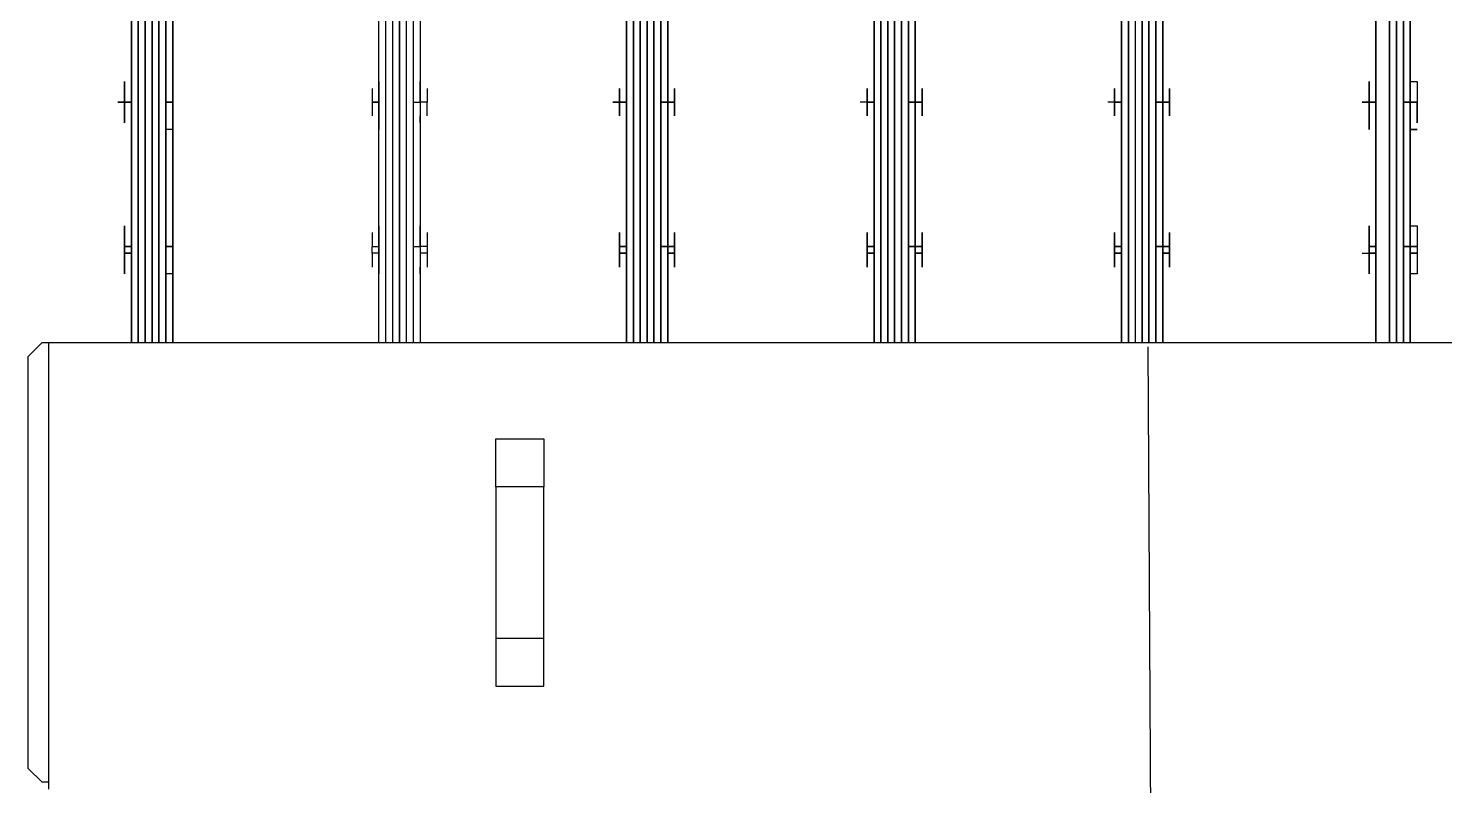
# Model space of a CAD drawing. Header units: metres. Extents: x 532315 to 532639, y 2674519 to 2674914.
# Drawn here: x 532481.5346 to 532481.8195, y 2674750.3582 to 2674750.5107 of the extents above; entities that cross this region are included whole.
import ezdxf

# ---------------------------------------------------------------- set-up
doc = ezdxf.new("R2010")
doc.units = ezdxf.units.M
doc.header["$MEASUREMENT"] = 0
doc.linetypes.add('PDF_IMPORT', pattern=[1, 0.8, -0.2])
doc.layers.add('IDT', color=7, linetype='Continuous')

# ---------------------------------------------------------------- blocks, each defined once
blk = doc.blocks.new('IDT')
at = {"layer": 'IDT', "color": 0, "linetype": 'PDF_IMPORT', "lineweight": 25, "ltscale": 0.12}
blk.add_line((17.56062, 8.51642), (17.55785, 9.00329), dxfattribs=at)
at = {"layer": 'IDT', "color": 0, "lineweight": 25}
for p, q in [((17.78054, 8.8055), (17.78054, 8.71559)), ((17.78054, 8.80411), (17.78192, 8.80411)), ((17.78192, 8.80411), (17.78469, 8.80135)), ((17.78469, 8.80135), (17.78469, 8.79997)), ((17.78469, 8.79997), (17.78469, 8.71974)), ((17.69064, 8.78475), (17.68095, 8.78475)), ((17.68095, 8.78475), (17.68095, 8.77507)), ((17.69064, 8.77507), (17.69064, 8.78475)), ((17.69064, 8.77507), (17.68096, 8.77507)), ((17.68096, 8.77507), (17.68096, 8.74464)), ((17.69064, 8.74464), (17.69064, 8.77507)), ((17.68095, 8.73496), (17.68095, 8.74464)), ((17.68096, 8.74464), (17.69064, 8.74464)), ((17.69064, 8.74464), (17.69064, 8.73496)), ((17.69064, 8.73496), (17.68095, 8.73496)), ((17.78469, 8.71974), (17.78469, 8.71836)), ((17.78331, 8.71698), (17.78192, 8.71559)), ((17.78469, 8.71836), (17.78331, 8.71698)), ((17.78054, 8.71559), (17.3158, 8.71559)), ((17.50668, 8.71559), (17.50668, 8.5178)), ((17.50668, 8.5178), (17.50668, 8.71559)), ((17.50806, 8.5178), (17.50806, 8.71559)), ((17.50806, 8.71559), (17.50806, 8.5178)), ((17.50944, 8.51642), (17.50944, 8.71559)), ((17.50944, 8.71559), (17.50944, 8.51642)), ((17.50944, 8.71559), (17.50944, 8.51642)), ((17.50944, 8.51642), (17.50944, 8.71559)), ((17.51083, 8.51642), (17.51083, 8.71559)), ((17.51083, 8.71559), (17.51083, 8.51642)), ((17.51083, 8.51642), (17.51083, 8.71559)), ((17.51083, 8.71559), (17.51083, 8.51642)), ((17.51359, 8.5178), (17.51359, 8.71559)), ((17.51359, 8.71559), (17.51359, 8.5178)), ((17.51359, 8.5178), (17.51359, 8.71559)), ((17.51359, 8.71559), (17.51359, 8.5178)), ((17.55647, 8.71559), (17.55647, 8.5178)), ((17.55647, 8.5178), (17.55647, 8.71559)), ((17.55785, 8.5178), (17.55785, 8.71559)), ((17.55785, 8.71559), (17.55785, 8.5178)), ((17.55924, 8.51642), (17.55924, 8.71559)), ((17.55924, 8.71559), (17.55924, 8.51642)), ((17.56062, 8.51642), (17.56062, 8.71559)), ((17.56062, 8.71559), (17.56062, 8.51642)), ((17.56062, 8.51642), (17.56062, 8.71559)), ((17.56062, 8.71559), (17.56062, 8.51642)), ((17.562, 8.51642), (17.562, 8.71559)), ((17.56339, 8.5178), (17.56339, 8.71559)), ((17.56339, 8.71559), (17.56339, 8.5178)), ((17.56477, 8.5178), (17.56477, 8.71559)), ((17.56477, 8.71559), (17.56477, 8.5178)), ((17.60626, 8.71559), (17.60626, 8.5178)), ((17.60626, 8.5178), (17.60626, 8.71559)), ((17.60765, 8.5178), (17.60765, 8.71559)), ((17.60765, 8.71559), (17.60765, 8.5178)), ((17.60903, 8.51642), (17.60903, 8.71559)), ((17.60903, 8.71559), (17.60903, 8.51642)), ((17.61041, 8.71559), (17.61041, 8.51642)), ((17.61041, 8.51642), (17.61041, 8.71559)), ((17.61041, 8.71559), (17.61041, 8.51642)), ((17.61041, 8.51642), (17.61041, 8.71559)), ((17.6118, 8.51642), (17.6118, 8.71559)), ((17.6118, 8.71559), (17.6118, 8.51642)), ((17.61318, 8.5178), (17.61318, 8.71559)), ((17.61318, 8.71559), (17.61318, 8.5178)), ((17.61456, 8.5178), (17.61456, 8.71559)), ((17.61456, 8.71559), (17.61456, 8.5178)), ((17.65606, 8.71559), (17.65606, 8.5178)), ((17.65606, 8.5178), (17.65606, 8.71559)), ((17.65606, 8.71559), (17.65606, 8.5178)), ((17.65606, 8.5178), (17.65606, 8.71559)), ((17.65744, 8.5178), (17.65744, 8.71559)), ((17.65744, 8.71559), (17.65744, 8.5178)), ((17.65744, 8.5178), (17.65744, 8.71559)), ((17.65744, 8.71559), (17.65744, 8.5178)), ((17.65882, 8.51642), (17.65882, 8.71559)), ((17.65882, 8.71559), (17.65882, 8.51642)), ((17.65882, 8.51642), (17.65882, 8.71559)), ((17.65882, 8.71559), (17.65882, 8.51642)), ((17.66021, 8.71559), (17.66021, 8.51642)), ((17.66021, 8.51642), (17.66021, 8.71559)), ((17.66021, 8.71559), (17.66021, 8.51642)), ((17.66021, 8.51642), (17.66021, 8.71559)), ((17.66021, 8.71559), (17.66021, 8.51642)), ((17.66021, 8.51642), (17.66021, 8.71559)), ((17.66021, 8.71559), (17.66021, 8.51642)), ((17.66021, 8.51642), (17.66021, 8.71559)), ((17.66159, 8.51642), (17.66159, 8.71559)), ((17.66159, 8.71559), (17.66159, 8.51642)), ((17.66159, 8.51642), (17.66159, 8.71559)), ((17.66159, 8.51642), (17.66159, 8.71559)), ((17.66297, 8.5178), (17.66297, 8.71559)), ((17.66297, 8.71559), (17.66297, 8.5178)), ((17.66297, 8.71559), (17.66297, 8.5178)), ((17.66297, 8.71559), (17.66297, 8.5178)), ((17.66436, 8.71559), (17.66436, 8.5178)), ((17.66436, 8.5178), (17.66436, 8.71559)), ((17.66436, 8.71559), (17.66436, 8.5178)), ((17.66436, 8.5178), (17.66436, 8.71559)), ((17.70585, 8.5178), (17.70585, 8.71559)), ((17.70723, 8.71559), (17.70723, 8.5178)), ((17.70862, 8.71559), (17.70862, 8.51642)), ((17.71, 8.71559), (17.71, 8.51642)), ((17.71, 8.51642), (17.71, 8.71559)), ((17.71138, 8.71559), (17.71138, 8.51642)), ((17.71277, 8.71559), (17.71277, 8.5178)), ((17.71415, 8.71559), (17.71415, 8.5178)), ((17.75564, 8.71559), (17.75564, 8.5178)), ((17.75564, 8.5178), (17.75564, 8.71559)), ((17.75703, 8.5178), (17.75703, 8.71559)), ((17.75703, 8.71559), (17.75703, 8.5178)), ((17.75841, 8.51642), (17.75841, 8.71559)), ((17.75841, 8.71559), (17.75841, 8.51642)), ((17.75979, 8.51642), (17.75979, 8.71559)), ((17.75979, 8.71559), (17.75979, 8.51642)), ((17.76118, 8.71559), (17.76118, 8.51642)), ((17.76118, 8.51642), (17.76118, 8.71559)), ((17.76118, 8.51642), (17.76118, 8.71559)), ((17.76118, 8.71559), (17.76118, 8.51642)), ((17.76256, 8.5178), (17.76256, 8.71559)), ((17.76256, 8.71559), (17.76256, 8.5178)), ((17.76394, 8.5178), (17.76394, 8.71559)), ((17.76394, 8.71559), (17.76394, 8.5178)), ((17.78192, 8.71559), (17.78054, 8.71559)), ((17.50529, 8.70038), (17.50529, 8.70176)), ((17.50529, 8.70176), (17.50668, 8.70176)), ((17.50529, 8.70038), (17.50529, 8.70176)), ((17.50529, 8.70176), (17.50668, 8.70176)), ((17.50668, 8.70176), (17.50668, 8.69623)), ((17.50668, 8.70176), (17.50668, 8.69623)), ((17.51498, 8.70038), (17.51498, 8.70176)), ((17.51498, 8.70176), (17.51498, 8.69761)), ((17.51498, 8.69761), (17.51498, 8.70176)), ((17.51498, 8.70176), (17.51498, 8.70038)), ((17.55647, 8.70038), (17.55647, 8.70176)), ((17.55647, 8.70176), (17.55647, 8.70038)), ((17.55647, 8.69623), (17.55647, 8.70176)), ((17.55647, 8.70176), (17.55647, 8.69623)), ((17.56477, 8.69761), (17.56477, 8.70176)), ((17.56477, 8.70176), (17.56477, 8.70038)), ((17.56477, 8.70038), (17.56477, 8.70176)), ((17.56477, 8.70176), (17.56477, 8.69761)), ((17.60626, 8.70038), (17.60626, 8.70176)), ((17.60626, 8.70176), (17.60626, 8.70038)), ((17.60626, 8.69623), (17.60626, 8.70176)), ((17.60626, 8.70176), (17.60626, 8.69623)), ((17.61456, 8.69761), (17.61456, 8.70176)), ((17.61456, 8.70176), (17.61456, 8.70038)), ((17.61456, 8.70038), (17.61456, 8.70176)), ((17.61456, 8.70176), (17.61456, 8.69761)), ((17.65606, 8.70038), (17.65606, 8.70176)), ((17.65606, 8.70176), (17.65606, 8.70038)), ((17.65606, 8.69623), (17.65606, 8.70176)), ((17.65606, 8.70176), (17.65606, 8.69623)), ((17.65606, 8.69623), (17.65606, 8.70176)), ((17.65606, 8.70176), (17.65606, 8.70038)), ((17.65606, 8.70038), (17.65606, 8.70176)), ((17.65606, 8.70176), (17.65606, 8.69623)), ((17.66436, 8.70038), (17.66436, 8.70176)), ((17.66436, 8.70176), (17.66436, 8.69761)), ((17.66436, 8.69761), (17.66436, 8.70176)), ((17.66436, 8.70176), (17.66436, 8.70038)), ((17.66436, 8.70038), (17.66436, 8.70176)), ((17.66436, 8.70176), (17.66436, 8.69761)), ((17.66436, 8.69761), (17.66436, 8.70176)), ((17.66436, 8.70176), (17.66436, 8.70038)), ((17.70585, 8.69623), (17.70585, 8.70176)), ((17.70585, 8.70176), (17.70585, 8.70038)), ((17.71415, 8.69623), (17.71415, 8.70176)), ((17.71415, 8.70176), (17.71415, 8.70038)), ((17.75564, 8.70176), (17.75703, 8.70176)), ((17.75564, 8.69761), (17.75564, 8.70176)), ((17.75564, 8.70176), (17.75564, 8.70038)), ((17.75564, 8.69761), (17.75564, 8.70176)), ((17.75564, 8.70176), (17.75564, 8.70038)), ((17.76394, 8.70176), (17.76394, 8.69623)), ((17.76394, 8.69761), (17.76394, 8.70176)), ((17.76533, 8.70176), (17.76533, 8.70038)), ((17.76533, 8.70038), (17.76533, 8.70176)), ((17.50529, 8.69761), (17.50529, 8.70038)), ((17.50529, 8.69761), (17.50529, 8.70038)), ((17.51498, 8.69761), (17.51498, 8.70038)), ((17.51498, 8.70038), (17.51498, 8.69623)), ((17.55509, 8.69761), (17.55509, 8.70038)), ((17.55509, 8.70038), (17.55509, 8.69761)), ((17.56615, 8.70038), (17.56615, 8.69761)), ((17.56615, 8.69761), (17.56615, 8.70038)), ((17.60488, 8.69761), (17.60488, 8.70038)), ((17.60488, 8.70038), (17.60488, 8.69761)), ((17.61595, 8.70038), (17.61595, 8.69761)), ((17.61595, 8.69761), (17.61595, 8.70038)), ((17.65467, 8.70038), (17.65467, 8.69761)), ((17.65467, 8.69761), (17.65467, 8.70038)), ((17.65467, 8.70038), (17.65467, 8.69761)), ((17.65467, 8.69761), (17.65467, 8.70038)), ((17.66574, 8.70038), (17.66574, 8.69761)), ((17.66574, 8.69761), (17.66574, 8.70038)), ((17.66574, 8.69761), (17.66574, 8.70038)), ((17.66574, 8.70038), (17.66574, 8.69761)), ((17.70447, 8.69761), (17.70447, 8.70038)), ((17.71553, 8.69761), (17.71553, 8.70038)), ((17.75564, 8.70038), (17.75564, 8.69623)), ((17.75564, 8.70038), (17.75564, 8.69623)), ((17.76533, 8.70038), (17.76533, 8.69761)), ((17.76533, 8.69761), (17.76533, 8.70038)), ((17.50529, 8.69623), (17.50529, 8.69761)), ((17.50529, 8.69761), (17.50668, 8.69761)), ((17.50668, 8.69761), (17.50529, 8.69761)), ((17.50529, 8.69623), (17.50529, 8.69761)), ((17.50529, 8.69346), (17.50529, 8.69623)), ((17.50529, 8.69623), (17.50668, 8.69623)), ((17.50668, 8.69623), (17.50529, 8.69623)), ((17.50529, 8.69346), (17.50529, 8.69623)), ((17.50668, 8.69623), (17.50668, 8.69208)), ((17.50668, 8.69623), (17.50806, 8.69623)), ((17.50806, 8.69623), (17.50668, 8.69623)), ((17.50668, 8.69623), (17.50668, 8.69208)), ((17.51498, 8.69761), (17.51359, 8.69761)), ((17.51359, 8.69761), (17.51498, 8.69761)), ((17.51498, 8.69623), (17.51359, 8.69623)), ((17.51359, 8.69623), (17.51498, 8.69623)), ((17.51636, 8.69761), (17.51498, 8.69761)), ((17.51498, 8.69623), (17.51498, 8.69761)), ((17.51498, 8.69761), (17.51498, 8.69623)), ((17.51498, 8.69623), (17.51498, 8.69761)), ((17.51498, 8.69208), (17.51498, 8.69623)), ((17.51498, 8.69623), (17.51498, 8.69208)), ((17.51498, 8.69623), (17.51498, 8.69346)), ((17.51498, 8.69346), (17.51498, 8.69623)), ((17.55647, 8.69761), (17.55509, 8.69761)), ((17.55509, 8.69761), (17.55509, 8.69623)), ((17.55509, 8.69623), (17.55509, 8.69761)), ((17.55509, 8.69761), (17.55647, 8.69761)), ((17.55509, 8.69623), (17.55509, 8.69346)), ((17.55509, 8.69346), (17.55509, 8.69623)), ((17.55509, 8.69623), (17.55647, 8.69623)), ((17.55647, 8.69623), (17.55509, 8.69623)), ((17.55785, 8.69623), (17.55647, 8.69623)), ((17.55647, 8.69623), (17.55647, 8.69208)), ((17.55647, 8.69208), (17.55647, 8.69623)), ((17.55647, 8.69623), (17.55785, 8.69623)), ((17.56477, 8.69623), (17.56477, 8.69761)), ((17.56477, 8.69761), (17.56615, 8.69761)), ((17.56615, 8.69761), (17.56477, 8.69761)), ((17.56477, 8.69761), (17.56477, 8.69208)), ((17.56477, 8.69623), (17.56615, 8.69623)), ((17.56615, 8.69623), (17.56477, 8.69623)), ((17.56477, 8.69208), (17.56477, 8.69623)), ((17.56615, 8.69761), (17.56615, 8.69623)), ((17.56615, 8.69623), (17.56615, 8.69761)), ((17.56615, 8.69623), (17.56615, 8.69346)), ((17.56615, 8.69346), (17.56615, 8.69623)), ((17.60626, 8.69761), (17.60488, 8.69761)), ((17.60488, 8.69761), (17.60488, 8.69623)), ((17.60488, 8.69623), (17.60488, 8.69761)), ((17.60488, 8.69761), (17.60626, 8.69761)), ((17.60488, 8.69623), (17.60488, 8.69346)), ((17.60488, 8.69346), (17.60488, 8.69623)), ((17.60488, 8.69623), (17.60626, 8.69623)), ((17.60626, 8.69623), (17.60488, 8.69623)), ((17.60765, 8.69623), (17.60626, 8.69623)), ((17.60626, 8.69623), (17.60626, 8.69208)), ((17.60626, 8.69208), (17.60626, 8.69623)), ((17.60626, 8.69623), (17.60765, 8.69623)), ((17.61456, 8.69623), (17.61456, 8.69761)), ((17.61456, 8.69761), (17.61595, 8.69761)), ((17.61595, 8.69761), (17.61456, 8.69761)), ((17.61456, 8.69761), (17.61456, 8.69208)), ((17.61456, 8.69623), (17.61595, 8.69623)), ((17.61595, 8.69623), (17.61456, 8.69623)), ((17.61456, 8.69208), (17.61456, 8.69623)), ((17.61595, 8.69761), (17.61595, 8.69623)), ((17.61595, 8.69623), (17.61595, 8.69761)), ((17.61595, 8.69623), (17.61595, 8.69346)), ((17.61595, 8.69346), (17.61595, 8.69623)), ((17.65467, 8.69761), (17.65467, 8.69623)), ((17.65467, 8.69623), (17.65467, 8.69761)), ((17.65467, 8.69761), (17.65606, 8.69761)), ((17.65606, 8.69761), (17.65467, 8.69761)), ((17.65467, 8.69761), (17.65467, 8.69623)), ((17.65467, 8.69623), (17.65467, 8.69761)), ((17.65467, 8.69761), (17.65606, 8.69761)), ((17.65606, 8.69761), (17.65467, 8.69761)), ((17.65467, 8.69623), (17.65467, 8.69346)), ((17.65467, 8.69346), (17.65467, 8.69623)), ((17.65467, 8.69623), (17.65467, 8.69346)), ((17.65467, 8.69346), (17.65467, 8.69623)), ((17.65467, 8.69623), (17.65606, 8.69623)), ((17.65606, 8.69623), (17.65467, 8.69623)), ((17.65467, 8.69623), (17.65606, 8.69623)), ((17.65606, 8.69623), (17.65467, 8.69623)), ((17.65744, 8.69623), (17.65606, 8.69623)), ((17.65606, 8.69623), (17.65606, 8.69208)), ((17.65606, 8.69208), (17.65606, 8.69623)), ((17.65606, 8.69623), (17.65744, 8.69623)), ((17.65744, 8.69623), (17.65606, 8.69623)), ((17.65606, 8.69623), (17.65606, 8.69208)), ((17.65606, 8.69208), (17.65606, 8.69623)), ((17.65606, 8.69623), (17.65744, 8.69623)), ((17.66436, 8.69761), (17.66436, 8.69208)), ((17.66436, 8.69208), (17.66436, 8.69761)), ((17.66436, 8.69761), (17.66574, 8.69761)), ((17.66574, 8.69761), (17.66436, 8.69761)), ((17.66436, 8.69761), (17.66436, 8.69623)), ((17.66436, 8.69623), (17.66436, 8.69761)), ((17.66436, 8.69761), (17.66574, 8.69761)), ((17.66574, 8.69761), (17.66436, 8.69761)), ((17.66436, 8.69623), (17.66574, 8.69623)), ((17.66574, 8.69623), (17.66436, 8.69623)), ((17.66436, 8.69623), (17.66574, 8.69623)), ((17.66574, 8.69623), (17.66436, 8.69623)), ((17.66436, 8.69623), (17.66436, 8.69208)), ((17.66436, 8.69208), (17.66436, 8.69623)), ((17.66574, 8.69761), (17.66574, 8.69623)), ((17.66574, 8.69623), (17.66574, 8.69761)), ((17.66574, 8.69761), (17.66574, 8.69623)), ((17.66574, 8.69623), (17.66574, 8.69761)), ((17.66574, 8.69623), (17.66574, 8.69346)), ((17.66574, 8.69346), (17.66574, 8.69623)), ((17.66574, 8.69623), (17.66574, 8.69346)), ((17.66574, 8.69346), (17.66574, 8.69623)), ((17.70447, 8.69623), (17.70447, 8.69761)), ((17.70447, 8.69761), (17.70585, 8.69761)), ((17.70447, 8.69346), (17.70447, 8.69623)), ((17.70447, 8.69623), (17.70585, 8.69623)), ((17.70723, 8.69623), (17.70585, 8.69623)), ((17.70585, 8.69623), (17.70585, 8.69208)), ((17.71415, 8.69761), (17.71553, 8.69761)), ((17.71415, 8.69208), (17.71415, 8.69623)), ((17.71553, 8.69623), (17.71415, 8.69623)), ((17.71553, 8.69761), (17.71553, 8.69623)), ((17.71553, 8.69346), (17.71553, 8.69623)), ((17.75564, 8.69623), (17.75564, 8.69761)), ((17.75564, 8.69623), (17.75564, 8.69761)), ((17.75564, 8.69208), (17.75564, 8.69623)), ((17.75564, 8.69623), (17.75703, 8.69623)), ((17.75703, 8.69623), (17.75564, 8.69623)), ((17.75564, 8.69623), (17.75564, 8.69208)), ((17.75564, 8.69346), (17.75564, 8.69623)), ((17.75564, 8.69623), (17.75703, 8.69623)), ((17.75564, 8.69346), (17.75564, 8.69623)), ((17.75564, 8.69623), (17.75703, 8.69623)), ((17.76394, 8.69623), (17.76394, 8.69761)), ((17.76394, 8.69761), (17.76533, 8.69761)), ((17.76533, 8.69761), (17.76394, 8.69761)), ((17.76394, 8.69623), (17.76533, 8.69623)), ((17.76533, 8.69623), (17.76394, 8.69623)), ((17.76394, 8.69623), (17.76394, 8.69208)), ((17.76394, 8.69208), (17.76394, 8.69623)), ((17.76533, 8.69761), (17.76533, 8.69623)), ((17.76533, 8.69623), (17.76533, 8.69761)), ((17.76533, 8.69623), (17.76533, 8.69346)), ((17.76533, 8.69346), (17.76533, 8.69623)), ((17.50529, 8.69208), (17.50529, 8.69346)), ((17.50529, 8.69208), (17.50529, 8.69346)), ((17.51498, 8.69346), (17.51498, 8.69208)), ((17.51498, 8.69208), (17.51498, 8.69346)), ((17.55647, 8.69208), (17.55647, 8.69346)), ((17.55647, 8.69346), (17.55647, 8.69208)), ((17.56477, 8.69208), (17.56477, 8.69346)), ((17.56477, 8.69346), (17.56477, 8.69208)), ((17.60626, 8.69208), (17.60626, 8.69346)), ((17.60626, 8.69346), (17.60626, 8.69208)), ((17.61456, 8.69208), (17.61456, 8.69346)), ((17.61456, 8.69346), (17.61456, 8.69208)), ((17.65606, 8.69208), (17.65606, 8.69346)), ((17.65606, 8.69346), (17.65606, 8.69208)), ((17.65606, 8.69208), (17.65606, 8.69346)), ((17.65606, 8.69346), (17.65606, 8.69208)), ((17.66436, 8.69346), (17.66436, 8.69208)), ((17.66436, 8.69208), (17.66436, 8.69346)), ((17.66436, 8.69208), (17.66436, 8.69346)), ((17.66436, 8.69346), (17.66436, 8.69208)), ((17.70585, 8.69208), (17.70585, 8.69346)), ((17.71415, 8.69346), (17.71415, 8.69208)), ((17.75564, 8.69208), (17.75564, 8.69346)), ((17.75564, 8.69346), (17.75564, 8.69208)), ((17.76533, 8.69346), (17.76533, 8.69208)), ((17.76533, 8.69208), (17.76533, 8.69346)), ((17.50668, 8.69208), (17.50529, 8.69208)), ((17.50668, 8.69208), (17.50529, 8.69208)), ((17.50668, 8.67272), (17.50529, 8.67272)), ((17.50529, 8.67272), (17.50668, 8.67272)), ((17.50529, 8.66995), (17.50529, 8.67133)), ((17.50529, 8.67133), (17.50529, 8.66995)), ((17.50668, 8.66718), (17.50668, 8.67272)), ((17.50668, 8.67272), (17.50668, 8.66718)), ((17.51498, 8.66718), (17.51498, 8.67272)), ((17.51498, 8.67272), (17.51498, 8.66718)), ((17.51498, 8.66995), (17.51498, 8.67133)), ((17.51498, 8.67133), (17.51498, 8.66995)), ((17.55647, 8.66718), (17.55647, 8.67272)), ((17.55647, 8.67272), (17.55647, 8.66718)), ((17.55647, 8.66995), (17.55647, 8.67133)), ((17.55647, 8.67133), (17.55647, 8.66995)), ((17.56477, 8.66718), (17.56477, 8.67272)), ((17.56477, 8.67272), (17.56477, 8.66718)), ((17.56477, 8.67133), (17.56477, 8.66995)), ((17.56477, 8.66995), (17.56477, 8.67133)), ((17.60626, 8.66718), (17.60626, 8.67272)), ((17.60626, 8.67272), (17.60626, 8.66718)), ((17.60626, 8.66995), (17.60626, 8.67133)), ((17.60626, 8.67133), (17.60626, 8.66995)), ((17.61456, 8.66718), (17.61456, 8.67272)), ((17.61456, 8.67272), (17.61456, 8.66718)), ((17.61456, 8.67133), (17.61456, 8.66995)), ((17.61456, 8.66995), (17.61456, 8.67133)), ((17.65606, 8.66718), (17.65606, 8.67272)), ((17.65606, 8.67272), (17.65606, 8.66718)), ((17.65606, 8.66718), (17.65606, 8.67272)), ((17.65606, 8.66718), (17.65606, 8.67272)), ((17.65606, 8.66995), (17.65606, 8.67133)), ((17.65606, 8.67133), (17.65606, 8.66995)), ((17.65606, 8.66995), (17.65606, 8.67133)), ((17.65606, 8.67133), (17.65606, 8.66995)), ((17.66436, 8.66718), (17.66436, 8.67272)), ((17.66436, 8.67272), (17.66436, 8.66718)), ((17.66436, 8.66718), (17.66436, 8.67272)), ((17.66436, 8.67272), (17.66436, 8.66718)), ((17.66436, 8.67133), (17.66436, 8.66995)), ((17.66436, 8.66995), (17.66436, 8.67133)), ((17.66436, 8.67133), (17.66436, 8.66995)), ((17.66436, 8.66995), (17.66436, 8.67133)), ((17.70585, 8.66718), (17.70585, 8.67272)), ((17.70585, 8.67133), (17.70585, 8.66995)), ((17.71415, 8.66718), (17.71415, 8.67272)), ((17.71415, 8.66995), (17.71415, 8.67133)), ((17.75564, 8.67272), (17.75703, 8.67272)), ((17.75564, 8.66718), (17.75564, 8.67272)), ((17.75564, 8.67272), (17.75564, 8.66718)), ((17.75564, 8.66995), (17.75564, 8.67133)), ((17.75564, 8.67133), (17.75564, 8.66995)), ((17.76394, 8.66718), (17.76394, 8.67272)), ((17.76394, 8.67272), (17.76394, 8.66718)), ((17.76533, 8.67133), (17.76533, 8.66995)), ((17.76533, 8.66995), (17.76533, 8.67133)), ((17.50529, 8.66995), (17.50529, 8.66718)), ((17.50529, 8.66718), (17.50529, 8.66995)), ((17.51498, 8.66718), (17.51498, 8.66995)), ((17.51498, 8.66995), (17.51498, 8.66442)), ((17.55509, 8.66718), (17.55509, 8.66995)), ((17.55509, 8.66995), (17.55509, 8.66718)), ((17.56615, 8.66718), (17.56615, 8.66995)), ((17.56615, 8.66995), (17.56615, 8.66718)), ((17.60488, 8.66718), (17.60488, 8.66995)), ((17.60488, 8.66995), (17.60488, 8.66718)), ((17.61595, 8.66718), (17.61595, 8.66995)), ((17.61595, 8.66995), (17.61595, 8.66718)), ((17.65467, 8.66718), (17.65467, 8.66995)), ((17.65467, 8.66995), (17.65467, 8.66718)), ((17.65467, 8.66718), (17.65467, 8.66995)), ((17.65467, 8.66718), (17.65467, 8.66995)), ((17.66574, 8.66718), (17.66574, 8.66995)), ((17.66574, 8.66995), (17.66574, 8.66718)), ((17.66574, 8.66995), (17.66574, 8.66718)), ((17.66574, 8.66718), (17.66574, 8.66995)), ((17.70447, 8.66995), (17.70447, 8.66718)), ((17.71553, 8.66718), (17.71553, 8.66995)), ((17.75564, 8.66995), (17.75564, 8.66718)), ((17.75564, 8.66718), (17.75564, 8.66995)), ((17.76533, 8.66995), (17.76533, 8.66718)), ((17.76533, 8.66718), (17.76533, 8.66995)), ((17.50529, 8.66442), (17.50529, 8.66718)), ((17.50529, 8.66718), (17.50668, 8.66718)), ((17.50668, 8.66718), (17.50529, 8.66718)), ((17.50529, 8.66718), (17.50668, 8.66718)), ((17.50529, 8.66442), (17.50529, 8.66718)), ((17.50529, 8.66718), (17.50668, 8.66718)), ((17.50668, 8.66718), (17.50529, 8.66718)), ((17.50529, 8.66718), (17.50668, 8.66718)), ((17.50806, 8.66718), (17.50668, 8.66718)), ((17.50668, 8.66718), (17.50806, 8.66718)), ((17.50806, 8.66718), (17.50668, 8.66718)), ((17.50668, 8.66718), (17.50668, 8.66303)), ((17.50668, 8.66718), (17.50668, 8.66303)), ((17.51498, 8.66718), (17.51359, 8.66718)), ((17.51359, 8.66718), (17.51498, 8.66718)), ((17.51498, 8.66718), (17.51359, 8.66718)), ((17.51359, 8.66718), (17.51498, 8.66718)), ((17.51498, 8.66303), (17.51498, 8.66718)), ((17.51498, 8.66718), (17.51498, 8.66303)), ((17.51498, 8.66718), (17.51636, 8.66718)), ((17.51498, 8.66718), (17.51636, 8.66718)), ((17.51636, 8.66718), (17.51498, 8.66718)), ((17.51498, 8.66442), (17.51498, 8.66718)), ((17.55509, 8.66718), (17.55509, 8.66442)), ((17.55509, 8.66442), (17.55509, 8.66718)), ((17.55509, 8.66718), (17.55647, 8.66718)), ((17.55647, 8.66718), (17.55509, 8.66718)), ((17.55647, 8.66718), (17.55509, 8.66718)), ((17.55509, 8.66718), (17.55647, 8.66718)), ((17.55647, 8.66718), (17.55647, 8.66303)), ((17.55647, 8.66303), (17.55647, 8.66718)), ((17.55647, 8.66718), (17.55785, 8.66718)), ((17.55785, 8.66718), (17.55647, 8.66718)), ((17.55647, 8.66718), (17.55785, 8.66718)), ((17.56477, 8.66718), (17.56615, 8.66718)), ((17.56615, 8.66718), (17.56477, 8.66718)), ((17.56477, 8.66718), (17.56615, 8.66718)), ((17.56615, 8.66718), (17.56477, 8.66718)), ((17.56477, 8.66718), (17.56477, 8.66303)), ((17.56477, 8.66303), (17.56477, 8.66718)), ((17.56477, 8.66718), (17.56615, 8.66718)), ((17.56615, 8.66718), (17.56615, 8.66442)), ((17.56615, 8.66442), (17.56615, 8.66718)), ((17.56615, 8.66718), (17.56754, 8.66718)), ((17.60488, 8.66718), (17.60488, 8.66442)), ((17.60488, 8.66442), (17.60488, 8.66718)), ((17.60488, 8.66718), (17.60626, 8.66718)), ((17.60626, 8.66718), (17.60488, 8.66718)), ((17.60626, 8.66718), (17.60488, 8.66718)), ((17.60488, 8.66718), (17.60626, 8.66718)), ((17.60626, 8.66718), (17.60626, 8.66303)), ((17.60626, 8.66303), (17.60626, 8.66718)), ((17.60626, 8.66718), (17.60765, 8.66718)), ((17.60765, 8.66718), (17.60626, 8.66718)), ((17.60626, 8.66718), (17.60765, 8.66718)), ((17.61456, 8.66718), (17.61595, 8.66718)), ((17.61595, 8.66718), (17.61456, 8.66718)), ((17.61456, 8.66718), (17.61595, 8.66718)), ((17.61595, 8.66718), (17.61456, 8.66718)), ((17.61456, 8.66718), (17.61456, 8.66303)), ((17.61456, 8.66303), (17.61456, 8.66718)), ((17.61456, 8.66718), (17.61595, 8.66718)), ((17.61595, 8.66718), (17.61595, 8.66442)), ((17.61595, 8.66442), (17.61595, 8.66718)), ((17.61595, 8.66718), (17.61733, 8.66718)), ((17.65467, 8.66718), (17.65467, 8.66442)), ((17.65467, 8.66442), (17.65467, 8.66718)), ((17.65467, 8.66718), (17.65606, 8.66718)), ((17.65606, 8.66718), (17.65467, 8.66718)), ((17.65467, 8.66442), (17.65467, 8.66718)), ((17.65467, 8.66718), (17.65606, 8.66718)), ((17.65467, 8.66718), (17.65606, 8.66718)), ((17.65606, 8.66718), (17.65467, 8.66718)), ((17.65467, 8.66718), (17.65606, 8.66718)), ((17.65467, 8.66442), (17.65467, 8.66718)), ((17.65606, 8.66718), (17.65467, 8.66718)), ((17.65467, 8.66718), (17.65606, 8.66718)), ((17.65606, 8.66718), (17.65606, 8.66303)), ((17.65744, 8.66718), (17.65606, 8.66718)), ((17.65606, 8.66718), (17.65744, 8.66718)), ((17.65606, 8.66718), (17.65606, 8.66303)), ((17.65606, 8.66718), (17.65744, 8.66718)), ((17.65744, 8.66718), (17.65606, 8.66718)), ((17.65606, 8.66718), (17.65606, 8.66303)), ((17.65606, 8.66303), (17.65606, 8.66718)), ((17.65606, 8.66718), (17.65744, 8.66718)), ((17.65606, 8.66718), (17.65744, 8.66718)), ((17.66436, 8.66303), (17.66436, 8.66718)), ((17.66436, 8.66718), (17.66574, 8.66718)), ((17.66574, 8.66718), (17.66436, 8.66718)), ((17.66436, 8.66718), (17.66436, 8.66303)), ((17.66574, 8.66718), (17.66436, 8.66718)), ((17.66436, 8.66718), (17.66574, 8.66718)), ((17.66574, 8.66718), (17.66436, 8.66718)), ((17.66436, 8.66718), (17.66574, 8.66718)), ((17.66574, 8.66718), (17.66436, 8.66718)), ((17.66436, 8.66718), (17.66436, 8.66303)), ((17.66436, 8.66303), (17.66436, 8.66718)), ((17.66436, 8.66718), (17.66574, 8.66718)), ((17.66574, 8.66718), (17.66436, 8.66718)), ((17.66436, 8.66718), (17.66574, 8.66718)), ((17.66574, 8.66718), (17.66574, 8.66442)), ((17.66574, 8.66442), (17.66574, 8.66718)), ((17.66574, 8.66718), (17.66712, 8.66718)), ((17.66712, 8.66718), (17.66574, 8.66718)), ((17.66574, 8.66718), (17.66574, 8.66442)), ((17.66574, 8.66442), (17.66574, 8.66718)), ((17.70447, 8.66442), (17.70447, 8.66718)), ((17.70447, 8.66718), (17.70585, 8.66718)), ((17.70447, 8.66718), (17.70585, 8.66718)), ((17.70723, 8.66718), (17.70585, 8.66718)), ((17.70585, 8.66718), (17.70585, 8.66303)), ((17.71415, 8.66303), (17.71415, 8.66718)), ((17.71553, 8.66718), (17.71415, 8.66718)), ((17.71415, 8.66718), (17.71553, 8.66718)), ((17.71553, 8.66442), (17.71553, 8.66718)), ((17.75564, 8.66303), (17.75564, 8.66718)), ((17.75564, 8.66718), (17.75703, 8.66718)), ((17.75703, 8.66718), (17.75564, 8.66718)), ((17.75564, 8.66718), (17.75564, 8.66303)), ((17.75564, 8.66718), (17.75564, 8.66442)), ((17.75564, 8.66442), (17.75564, 8.66718)), ((17.75564, 8.66718), (17.75703, 8.66718)), ((17.75703, 8.66718), (17.75564, 8.66718)), ((17.75564, 8.66718), (17.75703, 8.66718)), ((17.75703, 8.66718), (17.75564, 8.66718)), ((17.76533, 8.66718), (17.76394, 8.66718)), ((17.76394, 8.66718), (17.76394, 8.66303)), ((17.76394, 8.66303), (17.76394, 8.66718)), ((17.76394, 8.66718), (17.76533, 8.66718)), ((17.76394, 8.66718), (17.76533, 8.66718)), ((17.76533, 8.66718), (17.76394, 8.66718)), ((17.76533, 8.66718), (17.76394, 8.66718)), ((17.76394, 8.66718), (17.76533, 8.66718)), ((17.76533, 8.66718), (17.76533, 8.66442)), ((17.76533, 8.66442), (17.76533, 8.66718)), ((17.76671, 8.66718), (17.76533, 8.66718)), ((17.76533, 8.66718), (17.76671, 8.66718)), ((17.50529, 8.66303), (17.50529, 8.66442)), ((17.50529, 8.66303), (17.50529, 8.66442)), ((17.50668, 8.66303), (17.50529, 8.66303)), ((17.50668, 8.66303), (17.50529, 8.66303)), ((17.51498, 8.66442), (17.51498, 8.66303)), ((17.51498, 8.66303), (17.51498, 8.66442)), ((17.55647, 8.66303), (17.55647, 8.66442)), ((17.55647, 8.66442), (17.55647, 8.66303)), ((17.56477, 8.66442), (17.56477, 8.66303)), ((17.56477, 8.66303), (17.56477, 8.66442)), ((17.60626, 8.66303), (17.60626, 8.66442)), ((17.60626, 8.66442), (17.60626, 8.66303)), ((17.61456, 8.66442), (17.61456, 8.66303)), ((17.61456, 8.66303), (17.61456, 8.66442)), ((17.65606, 8.66442), (17.65606, 8.66303)), ((17.65606, 8.66303), (17.65606, 8.66442)), ((17.65606, 8.66442), (17.65606, 8.66303)), ((17.65606, 8.66442), (17.65606, 8.66303)), ((17.66436, 8.66442), (17.66436, 8.66303)), ((17.66436, 8.66303), (17.66436, 8.66442)), ((17.66436, 8.66303), (17.66436, 8.66442)), ((17.66436, 8.66442), (17.66436, 8.66303)), ((17.70585, 8.66303), (17.70585, 8.66442)), ((17.71415, 8.66442), (17.71415, 8.66303)), ((17.75564, 8.66303), (17.75564, 8.66442)), ((17.75564, 8.66442), (17.75564, 8.66303)), ((17.76533, 8.66442), (17.76533, 8.66303)), ((17.76533, 8.66303), (17.76533, 8.66442))]:
    blk.add_line(p, q, dxfattribs=at)

msp = doc.modelspace()

# ---------------------------------------------------------------- block references
at = {"layer": 'IDT', "color": 8, "rotation": 180}
msp.add_blockref('IDT', (532499.31928, 2674759.16297), dxfattribs=at)

doc.saveas('drawing.dxf')
